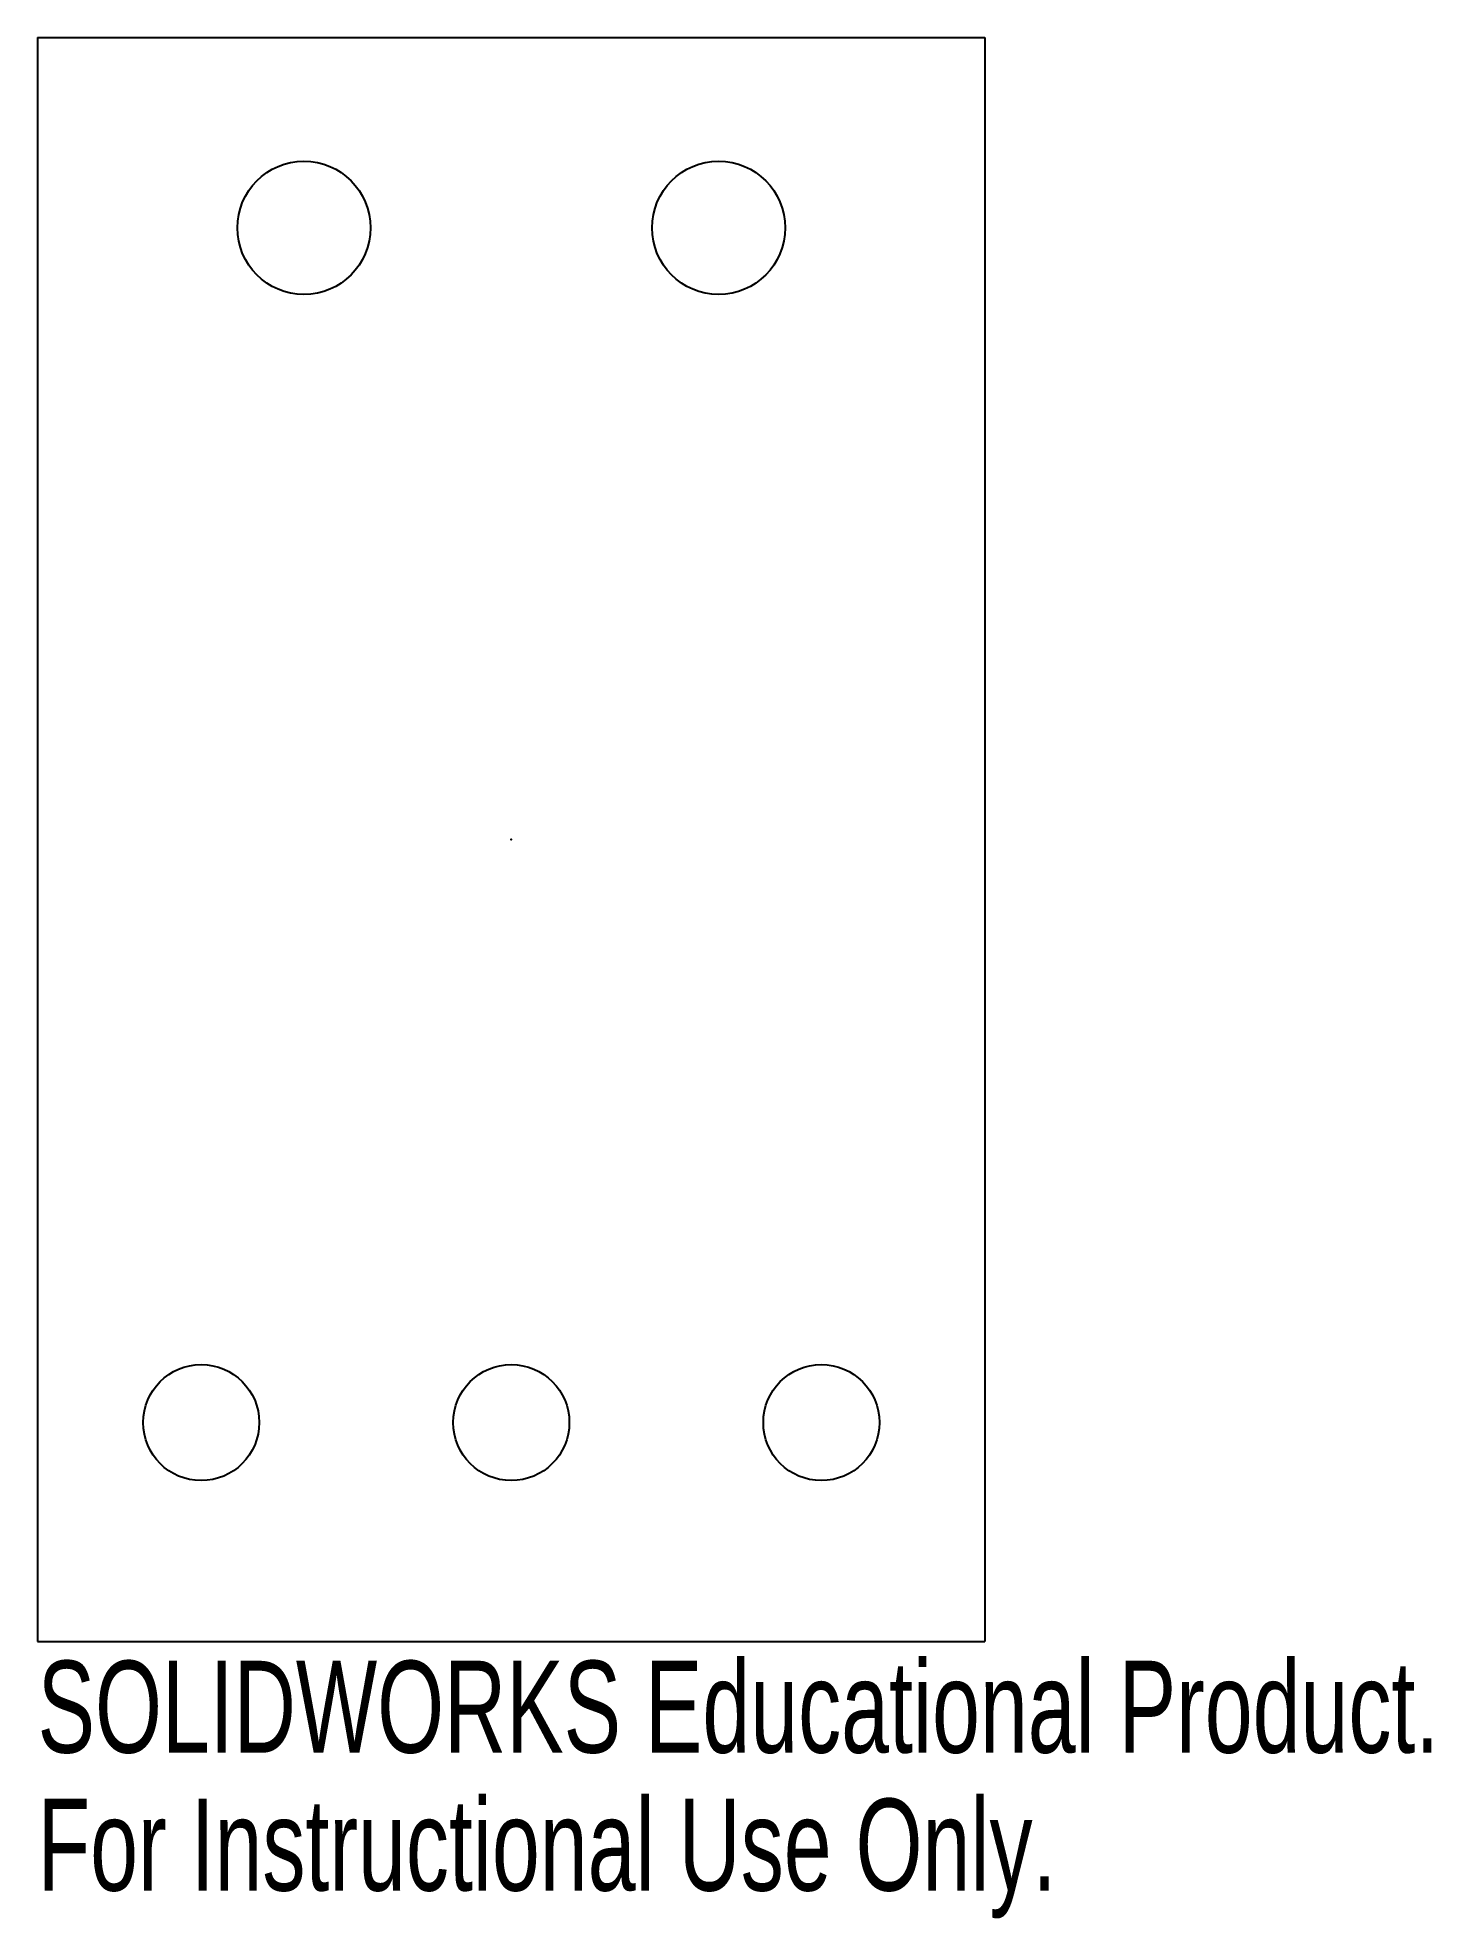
# Model space of a CAD drawing. Header units: millimetres. Extents: x -24.9 to 48.4, y -56.7 to 42.1.
import ezdxf

# ---------------------------------------------------------------- set-up
doc = ezdxf.new("R2010")
doc.units = ezdxf.units.MM
doc.header["$PDSIZE"] = -1
doc.styles.add('SLDTEXTSTYLE0', font='TXT', dxfattribs={"width": 0.7})

msp = doc.modelspace()

# ---------------------------------------------------------------- linework, layer by layer
at = {"color": 7, "linetype": 'Continuous'}
for p, q in [((-24.9, 42.15), (24.9, 42.15)), ((-24.9, 42.15), (-24.9, -42.15)), ((24.9, 42.15), (24.9, -42.15)), ((-24.9, -42.15), (24.9, -42.15))]:
    msp.add_line(p, q, dxfattribs=at)
for centre, radius in [((-10.9, 32.15), 3.5), ((10.9, 32.15), 3.5), ((-16.3, -30.65), 3.05), ((0, -30.65), 3.05), ((16.3, -30.65), 3.05)]:
    msp.add_circle(centre, radius, dxfattribs=at)
msp.add_point((0, 0), dxfattribs=at)

# ---------------------------------------------------------------- texts
at = {"color": 7, "linetype": 'Continuous', "char_height": 4.83362, "attachment_point": 1, "style": 'SLDTEXTSTYLE0'}
for s, insert in [('SOLIDWORKS Educational Product.', (-24.9, -43.17)), ('For Instructional Use Only.', (-24.9, -50.42))]:
    msp.add_mtext(s, dxfattribs=dict(at, insert=insert))

doc.saveas('drawing.dxf')
